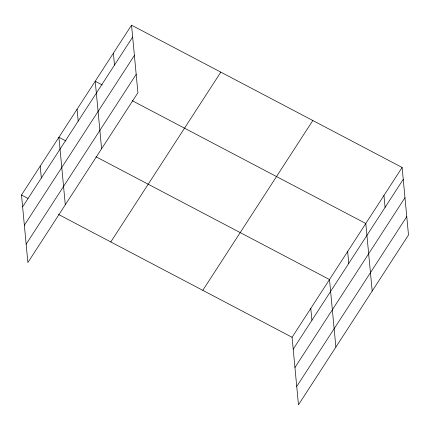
<?xml version="1.0" encoding="UTF-8"?>
<svg xmlns="http://www.w3.org/2000/svg" width="430" height="430" viewBox="0 0 430 430"><rect width="100%" height="100%" fill="white"/><g stroke="black" fill="none" stroke-linecap="round" stroke-linejoin="round"><path stroke-width="0.64" d="M131.532 25.182L137.917 92.713L27.886 262.531L21.5 195L131.532 25.182L402.114 167.469L408.5 235L298.468 404.818L292.083 337.287L402.114 167.469M22.623 206.862L132.655 37.05M24.36 225.234L134.391 55.422M26.149 244.159L136.181 74.347M110.795 241.95L220.826 72.138M202.793 290.331L312.825 120.518M293.206 349.149L403.238 179.337M294.942 367.521L404.974 197.709M296.732 386.446L406.764 216.634M102.27 84.93L95.223 81.222L101.604 148.753M132.23 100.684L365.806 223.509L372.187 291.04M65.962 140.97L58.91 137.261L65.296 204.793M95.922 156.724L329.493 279.548L335.878 347.08M21.5 195L27.961 198.397M58.507 214.457L292.083 337.287M383.963 195.489L385.081 207.357M347.65 251.528L348.773 263.397M310.788 308.417L311.911 320.28M113.38 53.202L114.498 65.07M77.067 109.242L78.19 121.109M40.205 166.13L41.328 177.993"/></g></svg>
